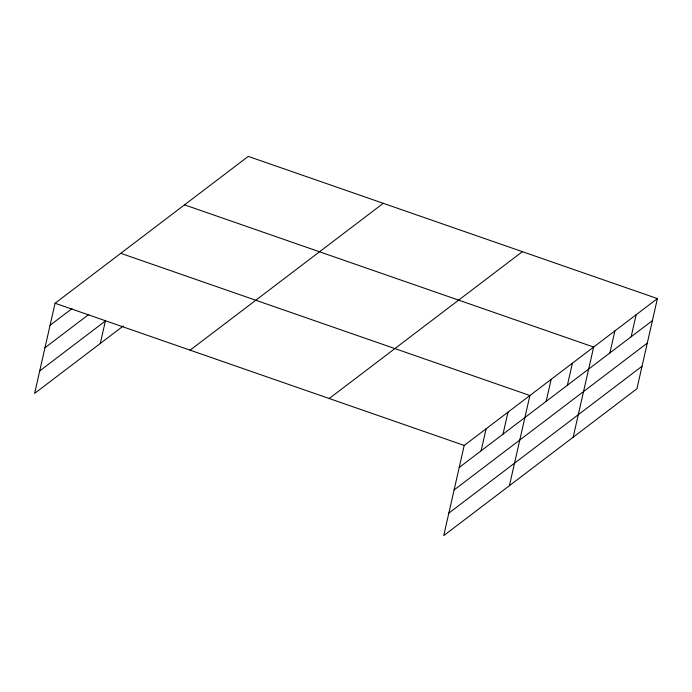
<?xml version="1.0" encoding="UTF-8"?>
<svg xmlns="http://www.w3.org/2000/svg" width="692" height="692" viewBox="0 0 692 692"><rect width="100%" height="100%" fill="white"/><g stroke="black" fill="none" stroke-linecap="round" stroke-linejoin="round"><path stroke-width="1.04" d="M657.4 298.589L464.211 445.44L443.728 535.608L636.917 388.757L657.4 298.589L248.272 156.392L55.083 303.243L34.6 393.411L123.237 326.036M100.279 343.483L105.392 320.993L39.712 370.921M481.104 450.821L486.113 428.798M502.998 434.178L508.006 412.155M509.416 485.672L529.899 395.513L120.771 253.315M546.144 401.386L551.152 379.363M567.397 385.228L572.396 363.205M573.166 437.214L593.649 347.055L184.522 204.858M609.894 352.92L614.903 330.897M631.147 336.77L636.147 314.748M50.084 325.275L71.977 308.623M44.971 347.756L88.758 314.471M190.101 350.169L383.281 203.318M329.202 398.514L522.391 251.663M459.211 467.463L652.4 320.612M454.099 489.953L647.288 343.102M448.84 513.118L642.02 366.267M55.083 303.243L464.211 445.44"/></g></svg>
